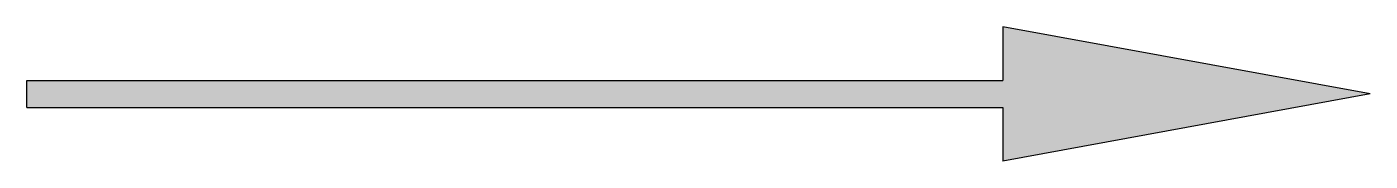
# Model space of a CAD drawing. Header units: metres. Extents: x 0 to 7.5, y -0.38 to 0.38.
import ezdxf

# ---------------------------------------------------------------- set-up
doc = ezdxf.new("R2010")
doc.units = ezdxf.units.M
doc.header["$LTSCALE"] = 0.2

msp = doc.modelspace()

# ---------------------------------------------------------------- hatches: boundary and pattern name
msp.add_hatch(color=256).paths.add_polyline_path([(5.45, 0.375), (5.45, 0.075), (0, 0.075), (0, -0.075), (5.45, -0.075), (5.45, -0.375), (7.5, 0)])

# ---------------------------------------------------------------- linework, layer by layer
for p, q in [((5.45, 0.375), (5.45, 0.075)), ((7.5, 0), (5.45, 0.375)), ((0, 0.075), (5.45, 0.075)), ((0, -0.075), (0, 0.075)), ((7.5, 0), (5.45, -0.375)), ((0, -0.075), (5.45, -0.075)), ((5.45, -0.075), (5.45, -0.375))]:
    msp.add_line(p, q)

doc.saveas('drawing.dxf')
